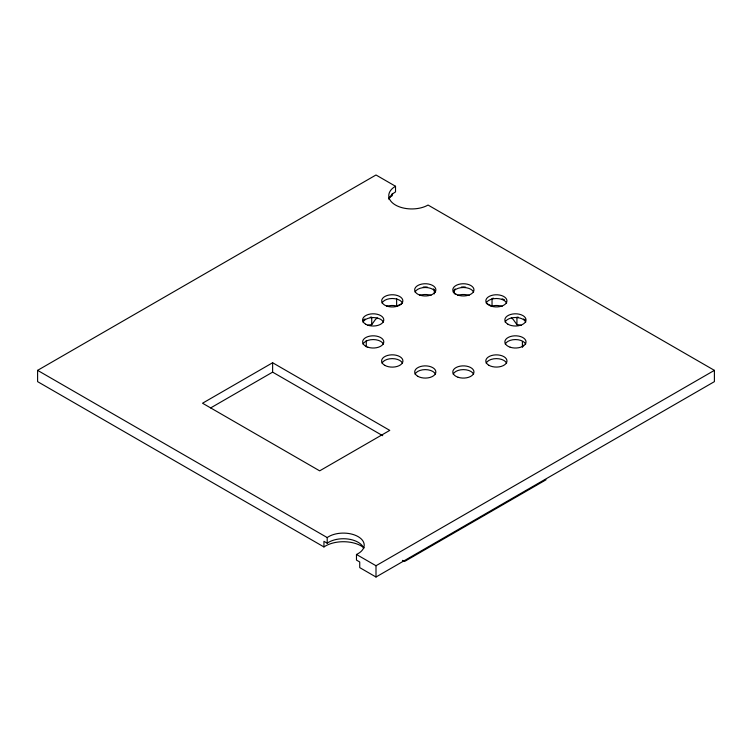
<?xml version="1.0" encoding="UTF-8"?>
<svg xmlns="http://www.w3.org/2000/svg" width="752" height="752" viewBox="0 0 752 752"><rect width="100%" height="100%" fill="white"/><g stroke="black" fill="none" stroke-linecap="round" stroke-linejoin="round"><path stroke-width="1.13" d="M522.612 347.001L523.054 345.074M367.465 325.428A11.506 6.646 0 0 1 370.238 324.77L371.723 324.657L375.586 319.271L377.344 317.946M455.251 288.918L454.34 289.605L454.34 293.9M37.6 370.36L376 174.99L395.524 186.261A23.011 13.282 0 0 0 395.524 205.052A23.011 13.282 0 0 0 428.057 205.052L714.4 370.36L714.4 381.64L376 577.01L359.729 567.619L359.729 561.979L356.476 560.099L356.476 554.468A20.821 12.023 0 0 0 358.102 536.618A20.821 12.023 0 0 0 327.195 537.558L37.6 370.36L37.6 381.64L323.943 546.948A25.408 14.664 0 0 1 364.081 547.87M272.628 362.746L202.532 403.222L319.666 470.846L389.771 430.379L272.628 362.746L272.628 372.137L382.702 435.69M210.654 407.922L272.628 372.137M356.476 554.468L376 565.739L714.4 370.36M546.018 479.795L404.473 561.518L402.461 560.353M386.519 306.374A11.506 6.646 0 0 1 395.251 305.716L396.633 306.045L401.643 303.827M493.415 298.196L492.034 298.535L492.034 306.045L493.415 305.716A11.506 6.636 0 0 1 502.148 306.374M370.238 317.25L371.723 317.137L371.723 324.657M518.429 317.25L516.934 317.137L516.934 324.657L518.429 324.77A11.506 6.646 0 0 1 521.202 325.428M487.023 303.827L492.034 306.045M363.667 548.058A20.821 12.023 0 0 0 348.063 539.043A20.821 12.023 0 0 0 327.195 543.198L323.943 541.318L323.943 546.948M511.322 317.946L513.071 319.271L516.934 324.657M433.406 288.918L434.327 289.605L434.327 293.9M522.396 341.521L522.396 346.888M396.633 298.525L396.633 306.045M395.524 186.261L395.524 191.901A23.011 13.282 0 0 0 388.981 199.553M392.271 193.405L392.271 195.652A27.608 15.942 0 0 0 388.634 198.246M376 565.739L376 577.01M366.271 340.449L366.271 346.888M327.195 537.558L327.195 543.198M457.639 295.376A11.506 6.646 0 0 1 469.135 295.376M419.522 295.376A11.506 6.646 0 0 1 431.028 295.376M486.168 303.028A10.584 6.11 0 0 1 496.395 298.506A10.584 6.11 0 0 1 506.613 303.028M505.118 322.072A10.697 6.176 0 0 1 515.449 317.494A10.697 6.176 0 0 1 525.78 322.072M415.048 292.03A10.584 6.11 0 0 1 425.275 287.499A10.584 6.11 0 0 1 435.502 292.03M382.044 363.15A10.584 6.11 0 0 1 392.271 358.619A10.584 6.11 0 0 1 402.489 363.15M505.222 344.087A10.584 6.11 0 0 1 515.449 339.566A10.584 6.11 0 0 1 525.667 344.087M486.168 363.15A10.584 6.11 0 0 1 496.395 358.619A10.584 6.11 0 0 1 506.613 363.15M453.165 374.148A10.584 6.11 0 0 1 463.382 369.617A10.584 6.11 0 0 1 473.61 374.148M415.048 374.148A10.584 6.11 0 0 1 425.275 369.617A10.584 6.11 0 0 1 435.502 374.148M362.99 344.087A10.584 6.11 0 0 1 373.218 339.566A10.584 6.11 0 0 1 383.435 344.087M362.99 322.091A10.584 6.11 0 0 1 373.218 317.56A10.584 6.11 0 0 1 383.435 322.091M382.044 303.028A10.584 6.11 0 0 1 392.271 298.506A10.584 6.11 0 0 1 402.489 303.028M453.165 292.03A10.584 6.11 0 0 1 463.382 287.499A10.584 6.11 0 0 1 473.61 292.03M363.254 320.352A11.506 6.646 0 0 1 365.077 318.97M423.273 287.067A11.506 6.646 0 0 1 427.277 287.067M461.39 287.067A11.506 6.646 0 0 1 465.385 287.067M523.58 318.97A11.506 6.646 0 0 1 525.413 320.352M502.148 298.864A11.506 6.636 0 0 1 504.526 299.916M384.733 365.322A10.66 6.148 0 0 0 402.564 362.567A10.66 6.148 0 0 0 389.508 355.029A10.66 6.148 0 0 0 384.733 365.322M491.122 306.12A10.537 6.082 0 0 0 506.933 300.856A10.537 6.082 0 0 0 491.122 295.583A10.537 6.082 0 0 0 491.122 306.12M507.967 324.234A10.584 6.11 0 0 0 525.667 321.489A10.584 6.11 0 0 0 512.704 314.007A10.584 6.11 0 0 0 507.967 324.234M510.157 347.208A10.584 6.11 0 0 0 526.033 341.916A10.584 6.11 0 0 0 510.157 336.623A10.584 6.11 0 0 0 510.157 347.208M488.913 365.293A10.584 6.11 0 0 0 506.613 362.549A10.584 6.11 0 0 0 493.65 355.066A10.584 6.11 0 0 0 488.913 365.293M458.09 377.269A10.584 6.11 0 0 0 473.967 371.977A10.584 6.11 0 0 0 458.09 366.685A10.584 6.11 0 0 0 458.09 377.269M417.792 376.291A10.584 6.11 0 0 0 435.502 373.556A10.584 6.11 0 0 0 422.539 366.074A10.584 6.11 0 0 0 417.792 376.291M367.925 347.208A10.584 6.11 0 0 0 383.793 341.916A10.584 6.11 0 0 0 367.925 336.623A10.584 6.11 0 0 0 367.925 347.208M365.726 324.234A10.584 6.11 0 0 0 383.435 321.489A10.584 6.11 0 0 0 370.473 314.007A10.584 6.11 0 0 0 365.726 324.234M386.979 306.149A10.584 6.11 0 0 0 402.856 300.856A10.584 6.11 0 0 0 386.979 295.564A10.584 6.11 0 0 0 386.979 306.149M419.973 295.16A10.603 6.119 0 0 0 435.878 289.858A10.603 6.119 0 0 0 419.973 284.557A10.603 6.119 0 0 0 419.973 295.16M455.9 294.173A10.584 6.11 0 0 0 473.61 291.438A10.584 6.11 0 0 0 460.647 283.955A10.584 6.11 0 0 0 455.9 294.173"/></g></svg>
